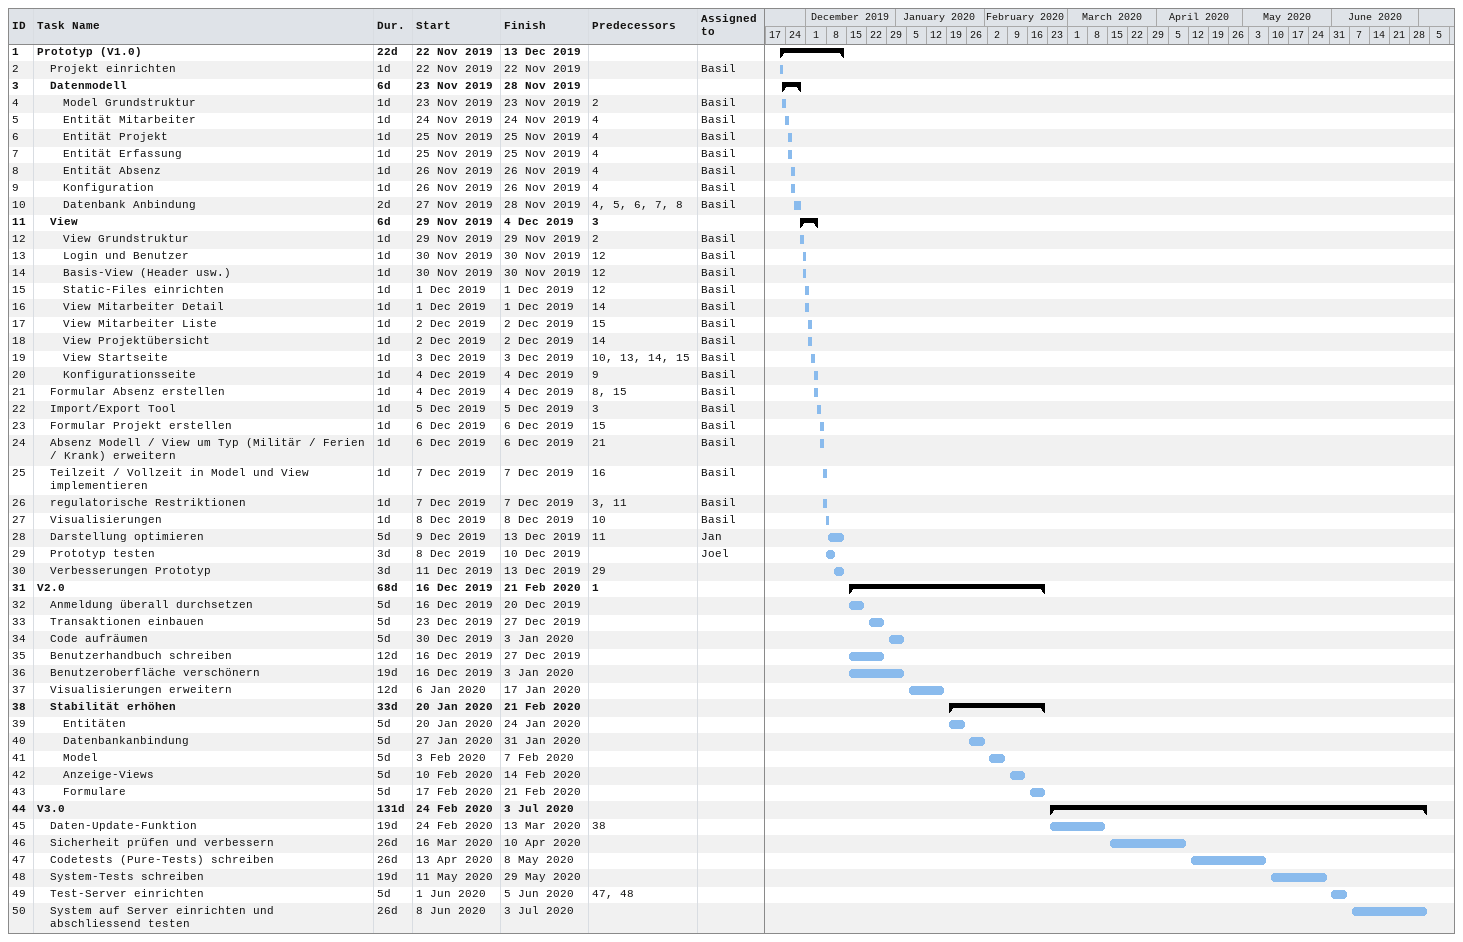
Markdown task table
| ID | Level | Task | Duration | Start | Finish | Predecessors | Resources |
|---|---|---|---|---|---|---|---|
| 1 | 1 | **Prototyp (V1.0)** | 22d | 2019-11-22 | 2019-12-13 |  |  |
| 2 | 2 | Projekt einrichten | 1d | 2019-11-22 | 2019-11-22 |  | Basil |
| 3 | 2 | **Datenmodell** | 6d | 2019-11-23 | 2019-11-28 |  |  |
| 4 | 3 | Model Grundstruktur | 1d | 2019-11-23 | 2019-11-23 | 2 | Basil |
| 5 | 3 | Entität Mitarbeiter | 1d | 2019-11-24 | 2019-11-24 | 4 | Basil |
| 6 | 3 | Entität Projekt | 1d | 2019-11-25 | 2019-11-25 | 4 | Basil |
| 7 | 3 | Entität Erfassung | 1d | 2019-11-25 | 2019-11-25 | 4 | Basil |
| 8 | 3 | Entität Absenz | 1d | 2019-11-26 | 2019-11-26 | 4 | Basil |
| 9 | 3 | Konfiguration | 1d | 2019-11-26 | 2019-11-26 | 4 | Basil |
| 10 | 3 | Datenbank Anbindung | 2d | 2019-11-27 | 2019-11-28 | 4, 5, 6, 7, 8 | Basil |
| 11 | 2 | **View** | 6d | 2019-11-29 | 2019-12-04 | 3 |  |
| 12 | 3 | View Grundstruktur | 1d | 2019-11-29 | 2019-11-29 | 2 | Basil |
| 13 | 3 | Login und Benutzer | 1d | 2019-11-30 | 2019-11-30 | 12 | Basil |
| 14 | 3 | Basis-View (Header usw.) | 1d | 2019-11-30 | 2019-11-30 | 12 | Basil |
| 15 | 3 | Static-Files einrichten | 1d | 2019-12-01 | 2019-12-01 | 12 | Basil |
| 16 | 3 | View Mitarbeiter Detail | 1d | 2019-12-01 | 2019-12-01 | 14 | Basil |
| 17 | 3 | View Mitarbeiter Liste | 1d | 2019-12-02 | 2019-12-02 | 15 | Basil |
| 18 | 3 | View Projektübersicht | 1d | 2019-12-02 | 2019-12-02 | 14 | Basil |
| 19 | 3 | View Startseite | 1d | 2019-12-03 | 2019-12-03 | 10, 13, 14, 15 | Basil |
| 20 | 3 | Konfigurationsseite | 1d | 2019-12-04 | 2019-12-04 | 9 | Basil |
| 21 | 2 | Formular Absenz erstellen | 1d | 2019-12-04 | 2019-12-04 | 8, 15 | Basil |
| 22 | 2 | Import/Export Tool | 1d | 2019-12-05 | 2019-12-05 | 3 | Basil |
| 23 | 2 | Formular Projekt erstellen | 1d | 2019-12-06 | 2019-12-06 | 15 | Basil |
| 24 | 2 | Absenz Modell / View um Typ (Militär / Ferien / Krank) erweitern | 1d | 2019-12-06 | 2019-12-06 | 21 | Basil |
| 25 | 2 | Teilzeit / Vollzeit in Model und View implementieren | 1d | 2019-12-07 | 2019-12-07 | 16 | Basil |
| 26 | 2 | regulatorische Restriktionen | 1d | 2019-12-07 | 2019-12-07 | 3, 11 | Basil |
| 27 | 2 | Visualisierungen | 1d | 2019-12-08 | 2019-12-08 | 10 | Basil |
| 28 | 2 | Darstellung optimieren | 5d | 2019-12-09 | 2019-12-13 | 11 | Jan |
| 29 | 2 | Prototyp testen | 3d | 2019-12-08 | 2019-12-10 |  | Joel |
| 30 | 2 | Verbesserungen Prototyp | 3d | 2019-12-11 | 2019-12-13 | 29 |  |
| 31 | 1 | **V2.0** | 68d | 2019-12-16 | 2020-02-21 | 1 |  |
| 32 | 2 | Anmeldung überall durchsetzen | 5d | 2019-12-16 | 2019-12-20 |  |  |
| 33 | 2 | Transaktionen einbauen | 5d | 2019-12-23 | 2019-12-27 |  |  |
| 34 | 2 | Code aufräumen | 5d | 2019-12-30 | 2020-01-03 |  |  |
| 35 | 2 | Benutzerhandbuch schreiben | 12d | 2019-12-16 | 2019-12-27 |  |  |
| 36 | 2 | Benutzeroberfläche verschönern | 19d | 2019-12-16 | 2020-01-03 |  |  |
| 37 | 2 | Visualisierungen erweitern | 12d | 2020-01-06 | 2020-01-17 |  |  |
| 38 | 2 | **Stabilität erhöhen** | 33d | 2020-01-20 | 2020-02-21 |  |  |
| 39 | 3 | Entitäten | 5d | 2020-01-20 | 2020-01-24 |  |  |
| 40 | 3 | Datenbankanbindung | 5d | 2020-01-27 | 2020-01-31 |  |  |
| 41 | 3 | Model | 5d | 2020-02-03 | 2020-02-07 |  |  |
| 42 | 3 | Anzeige-Views | 5d | 2020-02-10 | 2020-02-14 |  |  |
| 43 | 3 | Formulare | 5d | 2020-02-17 | 2020-02-21 |  |  |
| 44 | 1 | **V3.0** | 131d | 2020-02-24 | 2020-07-03 |  |  |
| 45 | 2 | Daten-Update-Funktion | 19d | 2020-02-24 | 2020-03-13 | 38 |  |
| 46 | 2 | Sicherheit prüfen und verbessern | 26d | 2020-03-16 | 2020-04-10 |  |  |
| 47 | 2 | Codetests (Pure-Tests) schreiben | 26d | 2020-04-13 | 2020-05-08 |  |  |
| 48 | 2 | System-Tests schreiben | 19d | 2020-05-11 | 2020-05-29 |  |  |
| 49 | 2 | Test-Server einrichten | 5d | 2020-06-01 | 2020-06-05 | 47, 48 |  |
| 50 | 2 | System auf Server einrichten und abschliessend testen | 26d | 2020-06-08 | 2020-07-03 |  |  |
